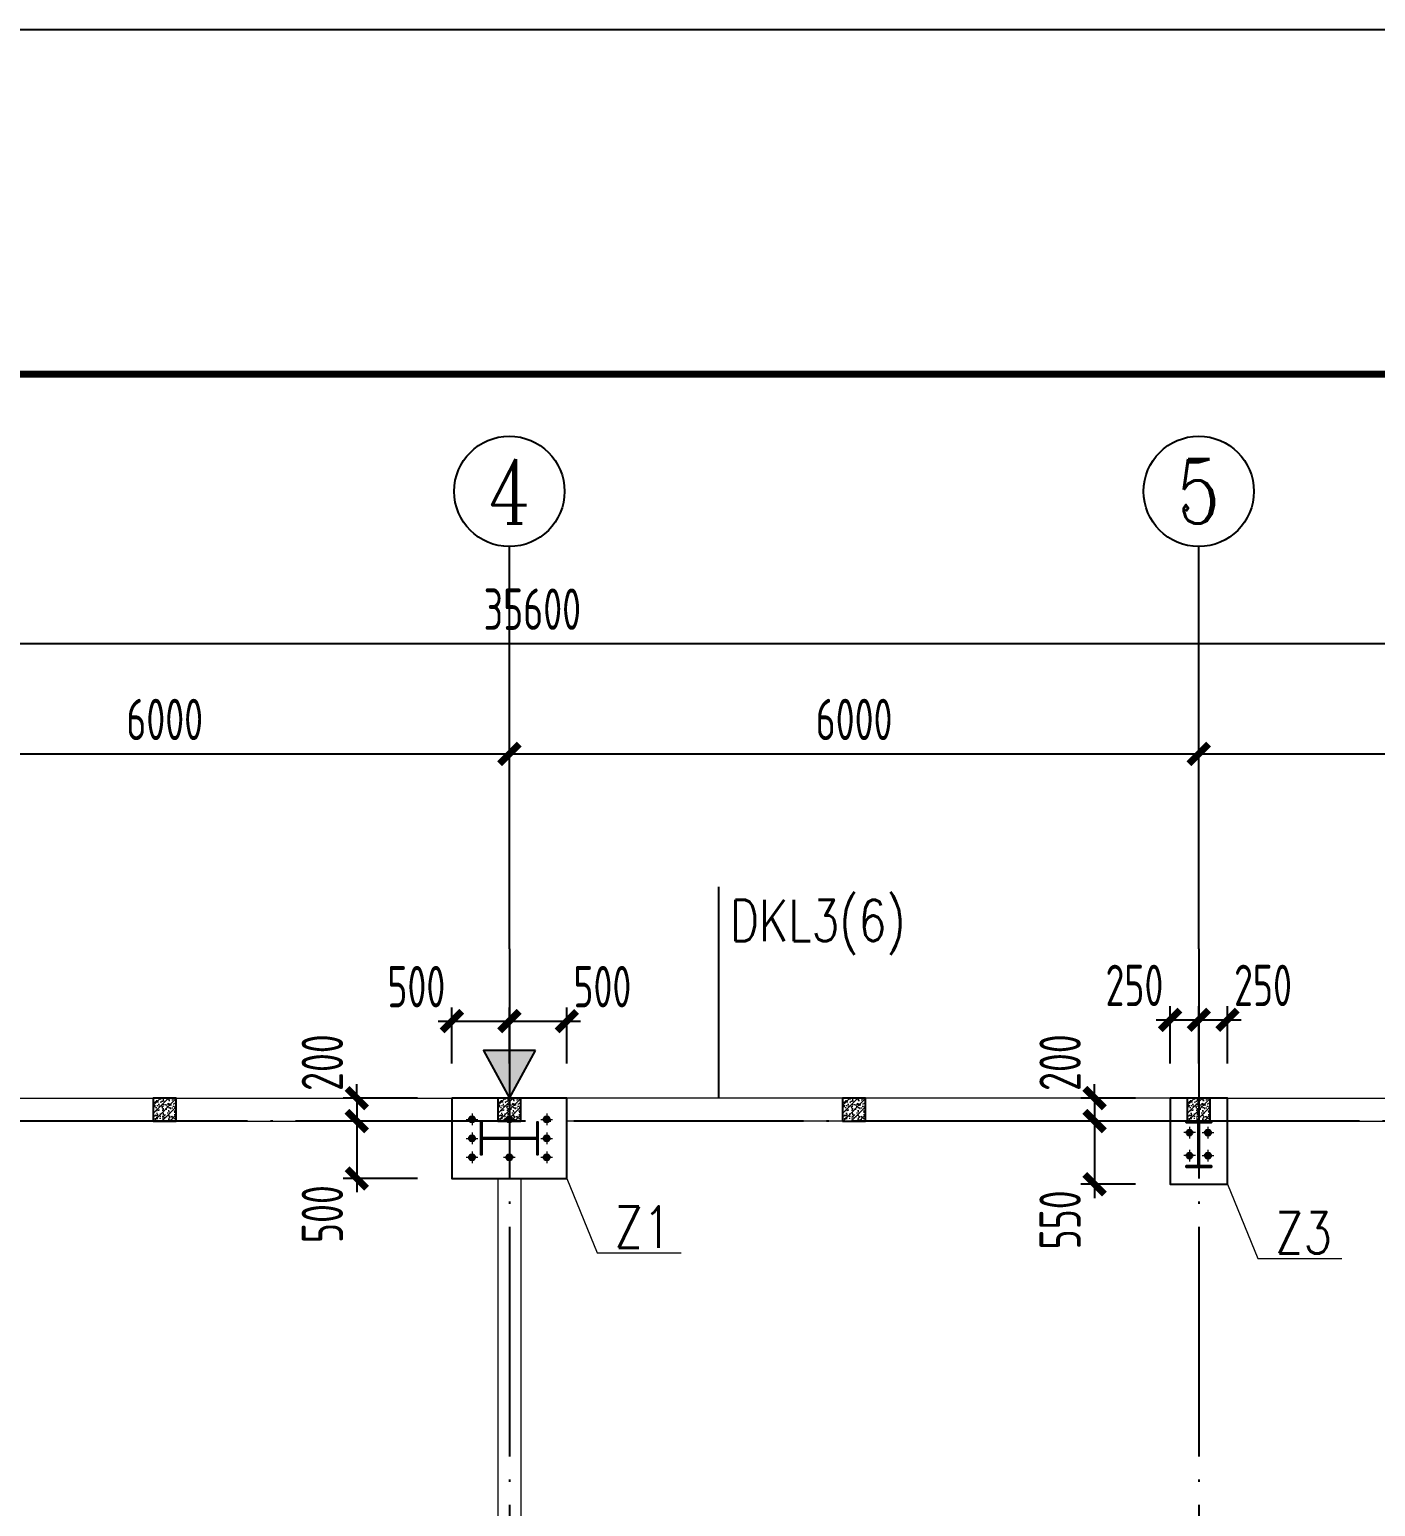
# Model space of a CAD drawing. Extents: x -1389621 to 57380, y -92505 to 283644.
# Drawn here: x -432118 to -420404, y 145712 to 158568 of the extents above; entities that cross this region are included whole.
import ezdxf
from ezdxf.enums import TextEntityAlignment as Align

# ---------------------------------------------------------------- set-up
doc = ezdxf.new("R2010")
doc.units = 0
doc.header["$LTSCALE"] = 100
doc.header["$MEASUREMENT"] = 0
doc.linetypes.add('CENTERX2', pattern=[101.6, 63.5, -12.7, 12.7, -12.7])
doc.linetypes.add('DOTE', pattern=[2.42, 2, -0.2, 0.02, -0.2])
doc.layers.get('0').update_dxf_attribs({"linetype": 'CONTINUOUS'})
doc.layers.get('Defpoints').update_dxf_attribs({"linetype": 'CONTINUOUS'})
for name, color, linetype in [('11000', 4, 'CONTINUOUS'), ('52', 2, 'CONTINUOUS'), ('708', 2, 'CONTINUOUS'), ('AXIS', 3, 'CONTINUOUS'), ('AXIS_TEXT', 7, 'CONTINUOUS'), ('BORDER', 7, 'CONTINUOUS'), ('DIM', 3, 'CONTINUOUS'), ('DOTE', 1, 'DOTE'), ('HIDE_BEAMDIMMASS', 2, 'CONTINUOUS'), ('PUB_DIM', 3, 'CONTINUOUS'), ('基础', 41, 'CONTINUOUS'), ('柱子', 3, 'CONTINUOUS'), ('短柱', 2, 'CONTINUOUS')]:
    doc.layers.add(name, color=color, linetype=linetype)
for name, color, linetype, lineweight in [('HATCH', 254, 'CONTINUOUS', 0), ('PUB_TEXT', 7, 'CONTINUOUS', 15), ('轴线', 1, 'CENTERX2', 13)]:
    doc.layers.add(name, color=color, linetype=linetype, lineweight=lineweight)
doc.styles.add('_TCH_AXIS', font='COMPLEX', dxfattribs={"bigfont": 'GBCBIG'})
doc.styles.add('COMPLEX', font='COMPLEX')
doc.styles.add('hztxt', font='txt', dxfattribs={"width": 0.7, "height": 10, "bigfont": 'hztxt.shx'})
doc.styles.get("Standard").update_dxf_attribs({"font": 'txt', "height": 3, "bigfont": 'hztxt'})
doc.styles.add('TSSD_Dimension', font='tssdeng.shx', dxfattribs={"width": 0.7, "bigfont": 'hztxt.shx'})
doc.dimstyles.new('TSSD_100_100', dxfattribs={"dimtxt": 300, "dimasz": 100, "dimexe": 100, "dimexo": 250, "dimgap": 100, "dimtad": 1, "dimdec": 0, "dimzin": 0, "dimdsep": 46, "dimtxsty": 'TSSD_Dimension', "dimblk": 'ARCHTICK', "dimblk1": 'ARCHTICK', "dimblk2": 'ARCHTICK', "dimcen": 0, "dimdle": 100, "dimclrt": 7, "dimadec": 0, "dimazin": 0, "dimtfac": 1, "dimtdec": 0, "dimtix": 1, "dimtmove": 2, "dimatfit": 3, "dimfxl": 0, "dimtolj": 1, "dimtzin": 0, "dimarcsym": 0})

# ---------------------------------------------------------------- blocks, each defined once
blk = doc.blocks.new('_ArchTick')
at = {"color": 0, "linetype": 'ByBlock'}
blk.add_lwpolyline([(-0.71, -0.71, 0.5, 0.5, 0), (0.71, 0.71, 0.5, 0.5, 0)], format="xyseb", dxfattribs=at)
blk = doc.blocks.new('*D1865')
at = {"layer": 'Defpoints', "color": 0, "ltscale": 100}
for p in [(-427942, 152263), (-433942, 150567), (-427942, 150567)]:
    blk.add_point(p, dxfattribs=at)
at = {"layer": 'DIM', "color": 0, "lineweight": -2, "ltscale": 100}
for p, q in [((-433942, 150867), (-433942, 152383)), ((-427942, 150867), (-427942, 152383)), ((-434062, 152263), (-427822, 152263))]:
    blk.add_line(p, q, dxfattribs=at)
at = {"layer": 'DIM', "color": 0, "lineweight": -2, "ltscale": 100, "xscale": 120, "yscale": 120, "zscale": 120, "rotation": 180}
blk.add_blockref('_ArchTick', (-433942, 152263), dxfattribs=at)
at = {"layer": 'DIM', "color": 0, "lineweight": -2, "ltscale": 100, "xscale": 120, "yscale": 120, "zscale": 120}
blk.add_blockref('_ArchTick', (-427942, 152263), dxfattribs=at)
at = {"layer": 'DIM', "color": 7, "ltscale": 100, "insert": (-430942, 152563), "char_height": 360, "attachment_point": 5, "style": 'TSSD_Dimension'}
blk.add_mtext('\\A1;6000', dxfattribs=at)
blk = doc.blocks.new('*D1866')
at = {"layer": 'Defpoints', "color": 0, "ltscale": 100}
for p in [(-421942, 152263), (-427942, 150567), (-421942, 150567)]:
    blk.add_point(p, dxfattribs=at)
at = {"layer": 'DIM', "color": 0, "lineweight": -2, "ltscale": 100}
for p, q in [((-427942, 150867), (-427942, 152383)), ((-421942, 150867), (-421942, 152383)), ((-428062, 152263), (-421822, 152263))]:
    blk.add_line(p, q, dxfattribs=at)
at = {"layer": 'DIM', "color": 0, "lineweight": -2, "ltscale": 100, "xscale": 120, "yscale": 120, "zscale": 120, "rotation": 180}
blk.add_blockref('_ArchTick', (-427942, 152263), dxfattribs=at)
at = {"layer": 'DIM', "color": 0, "lineweight": -2, "ltscale": 100, "xscale": 120, "yscale": 120, "zscale": 120}
blk.add_blockref('_ArchTick', (-421942, 152263), dxfattribs=at)
at = {"layer": 'DIM', "color": 7, "ltscale": 100, "insert": (-424942, 152563), "char_height": 360, "attachment_point": 5, "style": 'TSSD_Dimension'}
blk.add_mtext('\\A1;6000', dxfattribs=at)
blk = doc.blocks.new('*D1867')
at = {"layer": 'Defpoints', "color": 0, "ltscale": 100}
for p in [(-415942, 152263), (-421942, 150567), (-415942, 150567)]:
    blk.add_point(p, dxfattribs=at)
at = {"layer": 'DIM', "color": 0, "lineweight": -2, "ltscale": 100}
for p, q in [((-421942, 150867), (-421942, 152383)), ((-415942, 150867), (-415942, 152383)), ((-422062, 152263), (-415822, 152263))]:
    blk.add_line(p, q, dxfattribs=at)
at = {"layer": 'DIM', "color": 0, "lineweight": -2, "ltscale": 100, "xscale": 120, "yscale": 120, "zscale": 120, "rotation": 180}
blk.add_blockref('_ArchTick', (-421942, 152263), dxfattribs=at)
at = {"layer": 'DIM', "color": 0, "lineweight": -2, "ltscale": 100, "xscale": 120, "yscale": 120, "zscale": 120}
blk.add_blockref('_ArchTick', (-415942, 152263), dxfattribs=at)
at = {"layer": 'DIM', "color": 7, "ltscale": 100, "insert": (-418942, 152563), "char_height": 360, "attachment_point": 5, "style": 'TSSD_Dimension'}
blk.add_mtext('\\A1;6000', dxfattribs=at)
blk = doc.blocks.new('*D1869')
at = {"layer": 'Defpoints', "color": 0, "ltscale": 100}
for p in [(-409942, 153223), (-445542, 150328), (-409942, 150327)]:
    blk.add_point(p, dxfattribs=at)
at = {"layer": 'DIM', "color": 0, "lineweight": -2, "ltscale": 100}
for p, q in [((-445542, 150628), (-445542, 153344)), ((-409942, 150627), (-409942, 153343)), ((-445662, 153224), (-409822, 153223))]:
    blk.add_line(p, q, dxfattribs=at)
at = {"layer": 'DIM', "color": 0, "lineweight": -2, "ltscale": 100, "xscale": 120, "yscale": 120, "zscale": 120}
for p, rotation in [((-445542, 153224), 179.9982562555856), ((-409942, 153223), 359.9982562555856)]:
    blk.add_blockref('_ArchTick', p, dxfattribs=dict(at, rotation=rotation))
at = {"layer": 'DIM', "color": 7, "ltscale": 100, "insert": (-427742, 153523), "char_height": 360, "attachment_point": 5, "rotation": 359.9983, "style": 'TSSD_Dimension'}
blk.add_mtext('\\A1;35600', dxfattribs=at)
blk = doc.blocks.new('A$C79C65598')
at = {"layer": 'HATCH'}
h = blk.add_hatch(dxfattribs=at)
h.set_pattern_fill('ARMORED', color=256, scale=10, style=0)
h.set_pattern_definition([(50, (641896.94, 105126.27), (71.726018, -6.2752135), [7.5, -82.5]), (355, (641896.94, 105126.27), (-13.875133, 75.219213), [6, -66]), (100.4514, (641902.915, 105125.75), (57.850938, 68.943954), [6.374019, -70.114211]), (46.1842, (641896.94, 105146.27), (106.724105, -16.551901), [11.25, -123.75]), (96.6356, (641905.83, 105144.89), (93.46627, 97.411787), [9.561029, -105.1713]), (351.1842, (641896.94, 105146.27), (93.466195, 97.41186), [9, -99]), (21, (641906.94, 105141.27), (59.690705, -40.261889), [7.5, -82.5]), (326, (641906.94, 105141.27), (24.331533, 72.5150045), [6, -66]), (71.4514, (641911.91, 105137.92), (84.022263, 32.25305), [6.374019, -70.114211]), (37.5, (641896.938, 105126.272), (1.2159855, 33.2893854), [0, -65.2, 0, -67, 0, -66.25]), (7.5, (641896.938, 105126.272), (26.3069537, 39.4411712), [0, -38.2, 0, -63.7, 0, -25.25]), (327.5, (641874.638, 105126.272), (53.3822436, -2.2554872), [0, -25, 0, -78, 0, -103.5]), (317.5, (641864.64, 105126.27), (58.318617, 10.0104982), [0, -32.5, 0, -51.8, 0, -73.5]), (45, (641896.94, 105126.27), (-35.355339, 35.355339), [])])
h.paths.add_polyline_path([(14700, 72200), (14900, 72200), (14900, 72400), (14700, 72400)])
h = blk.add_hatch(dxfattribs=at)
h.set_pattern_fill('ARMORED', color=256, scale=10, style=0)
h.set_pattern_definition([(50, (644896.94, 105126.27), (71.726018, -6.2752135), [7.5, -82.5]), (355, (644896.94, 105126.27), (-13.875133, 75.219213), [6, -66]), (100.4514, (644902.915, 105125.75), (57.850938, 68.943954), [6.374019, -70.114211]), (46.1842, (644896.94, 105146.27), (106.724105, -16.551901), [11.25, -123.75]), (96.6356, (644905.83, 105144.89), (93.46627, 97.411787), [9.561029, -105.1713]), (351.1842, (644896.94, 105146.27), (93.466195, 97.41186), [9, -99]), (21, (644906.94, 105141.27), (59.690705, -40.261889), [7.5, -82.5]), (326, (644906.94, 105141.27), (24.331533, 72.5150045), [6, -66]), (71.4514, (644911.91, 105137.92), (84.022263, 32.25305), [6.374019, -70.114211]), (37.5, (644896.938, 105126.272), (1.2159855, 33.2893854), [0, -65.2, 0, -67, 0, -66.25]), (7.5, (644896.938, 105126.272), (26.3069537, 39.4411712), [0, -38.2, 0, -63.7, 0, -25.25]), (327.5, (644874.638, 105126.272), (53.3822436, -2.2554872), [0, -25, 0, -78, 0, -103.5]), (317.5, (644864.64, 105126.27), (58.318617, 10.0104982), [0, -32.5, 0, -51.8, 0, -73.5]), (45, (644896.94, 105126.27), (-35.355339, 35.355339), [])])
h.paths.add_polyline_path([(17700, 72200), (17900, 72200), (17900, 72400), (17700, 72400)])
h = blk.add_hatch(dxfattribs=at)
h.set_pattern_fill('ARMORED', color=256, scale=10, style=0)
h.set_pattern_definition([(50, (647896.94, 105126.27), (71.726018, -6.2752135), [7.5, -82.5]), (355, (647896.94, 105126.27), (-13.875133, 75.219213), [6, -66]), (100.4514, (647902.915, 105125.75), (57.850938, 68.943954), [6.374019, -70.114211]), (46.1842, (647896.94, 105146.27), (106.724105, -16.551901), [11.25, -123.75]), (96.6356, (647905.83, 105144.89), (93.46627, 97.411787), [9.561029, -105.1713]), (351.1842, (647896.94, 105146.27), (93.466195, 97.41186), [9, -99]), (21, (647906.94, 105141.27), (59.690705, -40.261889), [7.5, -82.5]), (326, (647906.94, 105141.27), (24.331533, 72.5150045), [6, -66]), (71.4514, (647911.91, 105137.92), (84.022263, 32.25305), [6.374019, -70.114211]), (37.5, (647896.938, 105126.272), (1.2159855, 33.2893854), [0, -65.2, 0, -67, 0, -66.25]), (7.5, (647896.938, 105126.272), (26.3069537, 39.4411712), [0, -38.2, 0, -63.7, 0, -25.25]), (327.5, (647874.638, 105126.272), (53.3822436, -2.2554872), [0, -25, 0, -78, 0, -103.5]), (317.5, (647864.64, 105126.27), (58.318617, 10.0104982), [0, -32.5, 0, -51.8, 0, -73.5]), (45, (647896.94, 105126.27), (-35.355339, 35.355339), [])])
h.paths.add_polyline_path([(20700, 72200), (20900, 72200), (20900, 72400), (20700, 72400)])
h = blk.add_hatch(dxfattribs=at)
h.set_pattern_fill('ARMORED', color=256, scale=10, style=0)
h.set_pattern_definition([(50, (650896.94, 105126.27), (71.726018, -6.2752135), [7.5, -82.5]), (355, (650896.94, 105126.27), (-13.875133, 75.219213), [6, -66]), (100.4514, (650902.915, 105125.75), (57.850938, 68.943954), [6.374019, -70.114211]), (46.1842, (650896.94, 105146.27), (106.724105, -16.551901), [11.25, -123.75]), (96.6356, (650905.83, 105144.89), (93.46627, 97.411787), [9.561029, -105.1713]), (351.1842, (650896.94, 105146.27), (93.466195, 97.41186), [9, -99]), (21, (650906.94, 105141.27), (59.690705, -40.261889), [7.5, -82.5]), (326, (650906.94, 105141.27), (24.331533, 72.5150045), [6, -66]), (71.4514, (650911.91, 105137.92), (84.022263, 32.25305), [6.374019, -70.114211]), (37.5, (650896.938, 105126.272), (1.2159855, 33.2893854), [0, -65.2, 0, -67, 0, -66.25]), (7.5, (650896.938, 105126.272), (26.3069537, 39.4411712), [0, -38.2, 0, -63.7, 0, -25.25]), (327.5, (650874.638, 105126.272), (53.3822436, -2.2554872), [0, -25, 0, -78, 0, -103.5]), (317.5, (650864.64, 105126.27), (58.318617, 10.0104982), [0, -32.5, 0, -51.8, 0, -73.5]), (45, (650896.94, 105126.27), (-35.355339, 35.355339), [])])
h.paths.add_polyline_path([(23700, 72200), (23900, 72200), (23900, 72400), (23700, 72400)])
at = {"layer": '708'}
for points in [[(14700, 72200), (14900, 72200), (14900, 72400), (14700, 72400)], [(17700, 72200), (17900, 72200), (17900, 72400), (17700, 72400)], [(20700, 72200), (20900, 72200), (20900, 72400), (20700, 72400)], [(23700, 72200), (23900, 72200), (23900, 72400), (23700, 72400)]]:
    blk.add_lwpolyline(points, close=True, dxfattribs=at)
blk = doc.blocks.new('*D1883')
at = {"layer": 'Defpoints', "color": 0, "ltscale": 100}
for p in [(-422192, 149267), (-422849, 149067), (-422192, 149067)]:
    blk.add_point(p, dxfattribs=at)
at = {"layer": 'DIM', "color": 0, "lineweight": -2, "ltscale": 100}
for p, q in [((-422849, 149267), (-422849, 149387)), ((-422492, 149267), (-422969, 149267)), ((-422849, 149267), (-422849, 149067)), ((-422492, 149067), (-422969, 149067)), ((-422849, 149067), (-422849, 148947))]:
    blk.add_line(p, q, dxfattribs=at)
at = {"layer": 'DIM', "color": 0, "lineweight": -2, "ltscale": 100, "xscale": 120, "yscale": 120, "zscale": 120}
for p, rotation in [((-422849, 149267), 270), ((-422849, 149067), 90)]:
    blk.add_blockref('_ArchTick', p, dxfattribs=dict(at, rotation=rotation))
at = {"layer": 'DIM', "color": 7, "ltscale": 100, "insert": (-423149, 149576), "char_height": 360, "attachment_point": 5, "rotation": 90, "style": 'TSSD_Dimension'}
blk.add_mtext('\\A1;200', dxfattribs=at)
blk = doc.blocks.new('*D1884')
at = {"layer": 'Defpoints', "color": 0, "ltscale": 100}
for p in [(-421692, 149948), (-421942, 149267), (-421692, 149267)]:
    blk.add_point(p, dxfattribs=at)
at = {"layer": 'DIM', "color": 0, "lineweight": -2, "ltscale": 100}
for p, q in [((-421942, 149567), (-421942, 150068)), ((-421692, 149567), (-421692, 150068)), ((-422062, 149948), (-421572, 149948))]:
    blk.add_line(p, q, dxfattribs=at)
at = {"layer": 'DIM', "color": 0, "lineweight": -2, "ltscale": 100, "xscale": 120, "yscale": 120, "zscale": 120, "rotation": 180}
blk.add_blockref('_ArchTick', (-421942, 149948), dxfattribs=at)
at = {"layer": 'DIM', "color": 0, "lineweight": -2, "ltscale": 100, "xscale": 120, "yscale": 120, "zscale": 120}
blk.add_blockref('_ArchTick', (-421692, 149948), dxfattribs=at)
at = {"layer": 'DIM', "color": 7, "ltscale": 100, "insert": (-421383, 150248), "char_height": 360, "attachment_point": 5, "style": 'TSSD_Dimension'}
blk.add_mtext('\\A1;250', dxfattribs=at)
blk = doc.blocks.new('*D1885')
at = {"layer": 'Defpoints', "color": 0, "ltscale": 100}
for p in [(-421942, 149948), (-422192, 149267), (-421942, 149267)]:
    blk.add_point(p, dxfattribs=at)
at = {"layer": 'DIM', "color": 0, "lineweight": -2, "ltscale": 100}
for p, q in [((-422192, 149567), (-422192, 150068)), ((-421942, 149567), (-421942, 150068)), ((-422312, 149948), (-421822, 149948))]:
    blk.add_line(p, q, dxfattribs=at)
at = {"layer": 'DIM', "color": 0, "lineweight": -2, "ltscale": 100, "xscale": 120, "yscale": 120, "zscale": 120, "rotation": 180}
blk.add_blockref('_ArchTick', (-422192, 149948), dxfattribs=at)
at = {"layer": 'DIM', "color": 0, "lineweight": -2, "ltscale": 100, "xscale": 120, "yscale": 120, "zscale": 120}
blk.add_blockref('_ArchTick', (-421942, 149948), dxfattribs=at)
at = {"layer": 'DIM', "color": 7, "ltscale": 100, "insert": (-422502, 150248), "char_height": 360, "attachment_point": 5, "style": 'TSSD_Dimension'}
blk.add_mtext('\\A1;250', dxfattribs=at)
blk = doc.blocks.new('*D1882')
at = {"layer": 'Defpoints', "color": 0, "ltscale": 100}
for p in [(-422192, 149067), (-422849, 148517), (-422192, 148517)]:
    blk.add_point(p, dxfattribs=at)
at = {"layer": 'DIM', "color": 0, "lineweight": -2, "ltscale": 100}
for p, q in [((-422849, 149187), (-422849, 148397)), ((-422492, 149067), (-422969, 149067)), ((-422492, 148517), (-422969, 148517))]:
    blk.add_line(p, q, dxfattribs=at)
at = {"layer": 'DIM', "color": 0, "lineweight": -2, "ltscale": 100, "xscale": 120, "yscale": 120, "zscale": 120}
for p, rotation in [((-422849, 149067), 90), ((-422849, 148517), 270)]:
    blk.add_blockref('_ArchTick', p, dxfattribs=dict(at, rotation=rotation))
at = {"layer": 'DIM', "color": 7, "ltscale": 100, "insert": (-423149, 148207), "char_height": 360, "attachment_point": 5, "rotation": 90, "style": 'TSSD_Dimension'}
blk.add_mtext('\\A1;550', dxfattribs=at)
blk = doc.blocks.new('*D1958')
at = {"layer": 'Defpoints', "color": 0, "ltscale": 100}
for p in [(-428442, 149267), (-429270, 149067), (-428442, 149067)]:
    blk.add_point(p, dxfattribs=at)
at = {"layer": 'DIM', "color": 0, "lineweight": -2, "ltscale": 100}
for p, q in [((-429270, 149267), (-429270, 149387)), ((-428742, 149267), (-429390, 149267)), ((-429270, 149267), (-429270, 149067)), ((-428742, 149067), (-429390, 149067)), ((-429270, 149067), (-429270, 148947))]:
    blk.add_line(p, q, dxfattribs=at)
at = {"layer": 'DIM', "color": 0, "lineweight": -2, "ltscale": 100, "xscale": 120, "yscale": 120, "zscale": 120}
for p, rotation in [((-429270, 149267), 270), ((-429270, 149067), 90)]:
    blk.add_blockref('_ArchTick', p, dxfattribs=dict(at, rotation=rotation))
at = {"layer": 'DIM', "color": 7, "ltscale": 100, "insert": (-429570, 149576), "char_height": 360, "attachment_point": 5, "rotation": 90, "style": 'TSSD_Dimension'}
blk.add_mtext('\\A1;200', dxfattribs=at)
blk = doc.blocks.new('*D1959')
at = {"layer": 'Defpoints', "color": 0, "ltscale": 100}
for p in [(-427442, 149937), (-427942, 149267), (-427442, 149267)]:
    blk.add_point(p, dxfattribs=at)
at = {"layer": 'DIM', "color": 0, "lineweight": -2, "ltscale": 100}
for p, q in [((-427942, 149567), (-427942, 150057)), ((-427442, 149567), (-427442, 150057)), ((-428062, 149937), (-427322, 149937))]:
    blk.add_line(p, q, dxfattribs=at)
at = {"layer": 'DIM', "color": 0, "lineweight": -2, "ltscale": 100, "xscale": 120, "yscale": 120, "zscale": 120, "rotation": 180}
blk.add_blockref('_ArchTick', (-427942, 149937), dxfattribs=at)
at = {"layer": 'DIM', "color": 0, "lineweight": -2, "ltscale": 100, "xscale": 120, "yscale": 120, "zscale": 120}
blk.add_blockref('_ArchTick', (-427442, 149937), dxfattribs=at)
at = {"layer": 'DIM', "color": 7, "ltscale": 100, "insert": (-427133, 150237), "char_height": 360, "attachment_point": 5, "style": 'TSSD_Dimension'}
blk.add_mtext('\\A1;500', dxfattribs=at)
blk = doc.blocks.new('*D1960')
at = {"layer": 'Defpoints', "color": 0, "ltscale": 100}
for p in [(-428442, 149067), (-429270, 148567), (-428442, 148567)]:
    blk.add_point(p, dxfattribs=at)
at = {"layer": 'DIM', "color": 0, "lineweight": -2, "ltscale": 100}
for p, q in [((-429270, 149187), (-429270, 148447)), ((-428742, 149067), (-429390, 149067)), ((-428742, 148567), (-429390, 148567))]:
    blk.add_line(p, q, dxfattribs=at)
at = {"layer": 'DIM', "color": 0, "lineweight": -2, "ltscale": 100, "xscale": 120, "yscale": 120, "zscale": 120}
for p, rotation in [((-429270, 149067), 90), ((-429270, 148567), 270)]:
    blk.add_blockref('_ArchTick', p, dxfattribs=dict(at, rotation=rotation))
at = {"layer": 'DIM', "color": 7, "ltscale": 100, "insert": (-429570, 148257), "char_height": 360, "attachment_point": 5, "rotation": 90, "style": 'TSSD_Dimension'}
blk.add_mtext('\\A1;500', dxfattribs=at)
blk = doc.blocks.new('*D1961')
at = {"layer": 'Defpoints', "color": 0, "ltscale": 100}
for p in [(-427942, 149937), (-428442, 149267), (-427942, 149267)]:
    blk.add_point(p, dxfattribs=at)
at = {"layer": 'DIM', "color": 0, "lineweight": -2, "ltscale": 100}
for p, q in [((-428442, 149567), (-428442, 150057)), ((-427942, 149567), (-427942, 150057)), ((-428562, 149937), (-427822, 149937))]:
    blk.add_line(p, q, dxfattribs=at)
at = {"layer": 'DIM', "color": 0, "lineweight": -2, "ltscale": 100, "xscale": 120, "yscale": 120, "zscale": 120, "rotation": 180}
blk.add_blockref('_ArchTick', (-428442, 149937), dxfattribs=at)
at = {"layer": 'DIM', "color": 0, "lineweight": -2, "ltscale": 100, "xscale": 120, "yscale": 120, "zscale": 120}
blk.add_blockref('_ArchTick', (-427942, 149937), dxfattribs=at)
at = {"layer": 'DIM', "color": 7, "ltscale": 100, "insert": (-428752, 150237), "char_height": 360, "attachment_point": 5, "style": 'TSSD_Dimension'}
blk.add_mtext('\\A1;500', dxfattribs=at)
blk = doc.blocks.new('_AXISO')
blk.add_circle((0, 0), 0.5)
at = {"layer": 'AXIS_TEXT', "style": 'COMPLEX', "width": 1.041667}
blk.add_attdef('A', text='', height=0.56, dxfattribs=at).set_placement((-0.25, -0.28), (0.25, -0.28), align=Align.FIT)

msp = doc.modelspace()

# ---------------------------------------------------------------- hatches: boundary and pattern name
h = msp.add_hatch(color=256)
edge = h.paths.add_edge_path()
edge.add_arc((-428267.342, 149081.574), 26, 0, 360)
h = msp.add_hatch(color=256)
edge = h.paths.add_edge_path()
edge.add_arc((-427942.342, 149081.574), 26, 0, 360)
h = msp.add_hatch(color=256)
edge = h.paths.add_edge_path()
edge.add_arc((-427617.342, 149081.574), 26, 0, 360)
h = msp.add_hatch(color=256)
edge = h.paths.add_edge_path()
edge.add_arc((-428267.342, 148916.574), 26, 0, 360)
h = msp.add_hatch(color=256)
edge = h.paths.add_edge_path()
edge.add_arc((-427617.342, 148916.574), 26, 0, 360)
h = msp.add_hatch(color=256)
edge = h.paths.add_edge_path()
edge.add_arc((-422022.342, 148966.574), 26, 0, 360)
h = msp.add_hatch(color=256)
edge = h.paths.add_edge_path()
edge.add_arc((-421862.342, 148966.574), 26, 0, 360)
h = msp.add_hatch(color=256)
edge = h.paths.add_edge_path()
edge.add_arc((-428267.342, 148751.574), 26, 0, 360)
h = msp.add_hatch(color=256)
edge = h.paths.add_edge_path()
edge.add_arc((-427942.342, 148751.574), 26, 0, 360)
h = msp.add_hatch(color=256)
edge = h.paths.add_edge_path()
edge.add_arc((-427617.342, 148751.574), 26, 0, 360)
h = msp.add_hatch(color=256)
edge = h.paths.add_edge_path()
edge.add_arc((-422022.342, 148766.574), 26, 0, 360)
h = msp.add_hatch(color=256)
edge = h.paths.add_edge_path()
edge.add_arc((-421862.342, 148766.574), 26, 0, 360)
at = {"layer": '52', "ltscale": 100}
msp.add_hatch(color=256, dxfattribs=at).paths.add_polyline_path([(-427716.229, 149682.4), (-428168.454, 149682.4), (-427942.342, 149266.574)])

# ---------------------------------------------------------------- linework, layer by layer
at = {"layer": '11000'}
for centre in [(-428267.342, 149081.574), (-427942.342, 149081.574), (-427617.342, 149081.574), (-428267.342, 148916.574), (-427617.342, 148916.574), (-422022.342, 148966.574), (-421862.342, 148966.574), (-428267.342, 148751.574), (-427942.342, 148751.574), (-427617.342, 148751.574), (-422022.342, 148766.574), (-421862.342, 148766.574)]:
    msp.add_circle(centre, 26, dxfattribs=at)
at = {"layer": '52', "ltscale": 100}
msp.add_lwpolyline([(-427716.229, 149682.4), (-428168.454, 149682.4), (-427942.342, 149266.574)], close=True, dxfattribs=at)
at = {"layer": 'AXIS'}
for p, q in [((-427942.342, 150566.574), (-427942.342, 154068.464)), ((-421942.342, 150566.574), (-421942.342, 154068.464))]:
    msp.add_line(p, q, dxfattribs=at)
at = {"layer": 'BORDER'}
msp.add_lwpolyline([(-455546.777, 57648.326), (-455546.777, 158568.326), (-384266.777, 158568.326), (-384266.777, 57648.326)], close=True, dxfattribs=at)
at = {"layer": 'BORDER', "const_width": 60}
msp.add_lwpolyline([(-454346.777, 58848.326), (-454346.777, 155568.326), (-385466.777, 155568.326), (-385466.777, 58848.326)], close=True, dxfattribs=at)
at = {"layer": 'DOTE', "linetype": 'DOTE', "ltscale": 10}
for p, q in [((-427942.342, 150566.574), (-427942.342, 75566.574)), ((-421942.342, 150566.574), (-421942.342, 75566.574)), ((-408442.342, 149066.574), (-449864.339, 149066.574))]:
    msp.add_line(p, q, dxfattribs=at)
at = {"layer": 'HATCH', "ltscale": 100}
for p, q in [((-433692.342, 149266.574), (-428442.342, 149266.574)), ((-422192.342, 149266.574), (-427442.342, 149266.574)), ((-421692.342, 149266.574), (-416192.342, 149266.574)), ((-433692.342, 149066.574), (-428442.342, 149066.574)), ((-422192.342, 149066.574), (-427442.342, 149066.574)), ((-421692.342, 149066.574), (-416192.342, 149066.574)), ((-428042.342, 148566.574), (-428042.342, 143391.574)), ((-427842.342, 148566.574), (-427842.342, 143391.574))]:
    msp.add_line(p, q, dxfattribs=at)
at = {"layer": 'HIDE_BEAMDIMMASS'}
msp.add_line((-426118.833, 149266.574), (-426118.833, 151106.387), dxfattribs=at)
at = {"layer": 'PUB_TEXT'}
for p, q in [((-427442.342, 148566.574), (-427178.223, 147921.373)), ((-421692.342, 148516.574), (-421428.223, 147871.373)), ((-427178.223, 147921.373), (-426447.867, 147921.373)), ((-421428.223, 147871.373), (-420697.867, 147871.373))]:
    msp.add_line(p, q, dxfattribs=at)
at = {"layer": '柱子', "ltscale": 100}
for points in [[(-428180.342, 148920.574), (-428180.342, 149056.574), (-428192.342, 149056.574), (-428192.342, 148776.574), (-428180.342, 148776.574), (-428180.342, 148912.574), (-427704.342, 148912.574), (-427704.342, 148776.574), (-427692.342, 148776.574), (-427692.342, 149056.574), (-427704.342, 149056.574), (-427704.342, 148920.574)], [(-421938.342, 148678.574), (-421832.342, 148678.574), (-421832.342, 148666.574), (-422052.342, 148666.574), (-422052.342, 148678.574), (-421946.342, 148678.574), (-421946.342, 149054.574), (-422052.342, 149054.574), (-422052.342, 149066.574), (-421832.342, 149066.574), (-421832.342, 149054.574), (-421938.342, 149054.574)], [(-421938.342, 149054.574), (-421832.342, 149054.574), (-421832.342, 149066.574), (-422052.342, 149066.574), (-422052.342, 149054.574), (-421946.342, 149054.574), (-421946.342, 148678.574), (-422052.342, 148678.574), (-422052.342, 148666.574), (-421832.342, 148666.574), (-421832.342, 148678.574), (-421938.342, 148678.574)]]:
    msp.add_lwpolyline(points, close=True, dxfattribs=at)
at = {"layer": '短柱', "ltscale": 100}
for points in [[(-428442.342, 149266.574), (-428442.342, 148566.574), (-427442.342, 148566.574), (-427442.342, 149266.574)], [(-422192.342, 149266.574), (-422192.342, 148516.574), (-421692.342, 148516.574), (-421692.342, 149266.574)]]:
    msp.add_lwpolyline(points, close=True, dxfattribs=at)
at = {"layer": '轴线'}
for p, q in [((-428267.342, 149132.574), (-428267.342, 149030.574)), ((-427942.342, 149132.574), (-427942.342, 149030.574)), ((-427617.342, 149132.574), (-427617.342, 149030.574)), ((-428318.342, 149081.574), (-428216.342, 149081.574)), ((-427993.342, 149081.574), (-427891.342, 149081.574)), ((-427668.342, 149081.574), (-427566.342, 149081.574)), ((-422022.342, 149017.574), (-422022.342, 148915.574)), ((-421862.342, 149017.574), (-421862.342, 148915.574)), ((-428318.342, 148916.574), (-428216.342, 148916.574)), ((-428267.342, 148967.574), (-428267.342, 148865.574)), ((-427668.342, 148916.574), (-427566.342, 148916.574)), ((-427617.342, 148967.574), (-427617.342, 148865.574)), ((-421971.342, 148966.574), (-422073.342, 148966.574)), ((-421913.342, 148966.574), (-421811.342, 148966.574)), ((-428318.342, 148751.574), (-428216.342, 148751.574)), ((-428267.342, 148802.574), (-428267.342, 148700.574)), ((-427993.342, 148751.574), (-427891.342, 148751.574)), ((-427942.342, 148802.574), (-427942.342, 148700.574)), ((-427668.342, 148751.574), (-427566.342, 148751.574)), ((-427617.342, 148802.574), (-427617.342, 148700.574)), ((-421971.342, 148766.574), (-422073.342, 148766.574)), ((-422022.342, 148817.574), (-422022.342, 148715.574)), ((-421913.342, 148766.574), (-421811.342, 148766.574)), ((-421862.342, 148817.574), (-421862.342, 148715.574))]:
    msp.add_line(p, q, dxfattribs=at)

# ---------------------------------------------------------------- block references
at = {"layer": 'AXIS'}
ref = msp.add_blockref('_AXISO', (-427942.342, 154548.464), dxfattribs=dict(at, xscale=960, yscale=960, zscale=960))
ref.add_attrib('A', '4', dxfattribs={"layer": 'AXIS_TEXT', "ltscale": 0.5, "height": 559.138, "style": '_TCH_AXIS', "width": 0.875}).set_placement((-428128.721, 154268.895), (-427755.962, 154268.895), align=Align.FIT)
ref = msp.add_blockref('_AXISO', (-421942.342, 154548.464), dxfattribs=dict(at, xscale=960, yscale=960, zscale=960))
ref.add_attrib('A', '5', dxfattribs={"layer": 'AXIS_TEXT', "ltscale": 0.5, "height": 559.138, "style": '_TCH_AXIS'}).set_placement((-422128.721, 154268.895), (-421755.962, 154268.895), align=Align.FIT)
at = {"layer": '基础', "ltscale": 100}
msp.add_blockref('A$C79C65598', (-445742.341, 76866.574), dxfattribs=at)

# ---------------------------------------------------------------- texts
at = {"layer": 'HIDE_BEAMDIMMASS', "width": 0.779817}
msp.add_text('DKL3(6)', height=360, dxfattribs=at).set_placement((-426021.08, 150633.565))
at = {"layer": 'PUB_DIM', "color": 7, "linetype": 'Continuous', "style": 'hztxt', "width": 0.8}
for s, p in [('Z1', (-426779.813, 148144.327)), ('Z3', (-421029.813, 148094.327))]:
    msp.add_text(s, height=360, dxfattribs=at).set_placement(p, align=Align.MIDDLE)

# ---------------------------------------------------------------- dimensions: what is measured, and where the dimension line sits
at = {"layer": 'DIM', "ltscale": 100}
for p1, p2, distance, picture, middle in [((-445542.342, 150327.657), (-409942.342, 150326.574), 2896.364, '*D1869', (-427742.244, 153523.48)), ((-433942.342, 150566.574), (-427942.342, 150566.574), 1696.364, '*D1865', (-430942.342, 152562.938)), ((-427942.342, 150566.574), (-421942.342, 150566.574), 1696.364, '*D1866', (-424942.342, 152562.938)), ((-421942.342, 150566.574), (-415942.342, 150566.574), 1696.364, '*D1867', (-418942.342, 152562.938))]:
    dim = msp.add_aligned_dim(p1=p1, p2=p2, distance=distance, dimstyle='TSSD_100_100', override={"dimscale": 1.2}, dxfattribs=at)
    dim.commit()
    dim.dimension.update_dxf_attribs({"geometry": picture, "text_midpoint": middle})
for base, p1, p2, picture, middle in [((-427942.342, 149937.13), (-428442.342, 149266.574), (-427942.342, 149266.574), '*D1961', (-428752.034, 150237.13)), ((-427442.342, 149937.13), (-427942.342, 149266.574), (-427442.342, 149266.574), '*D1959', (-427132.649, 150237.13)), ((-421942.342, 149947.867), (-422192.342, 149266.574), (-421942.342, 149266.574), '*D1885', (-422502.034, 150247.867)), ((-421692.342, 149947.867), (-421942.342, 149266.574), (-421692.342, 149266.574), '*D1884', (-421382.649, 150247.867))]:
    dim = msp.add_linear_dim(base=base, p1=p1, p2=p2, dimstyle='TSSD_100_100', override={"dimscale": 1.2}, dxfattribs=at)
    dim.commit()
    dim.dimension.update_dxf_attribs({"geometry": picture, "text_midpoint": middle, "dimtype": 160})
for base, p1, p2, picture, middle in [((-429269.727, 149066.574), (-428442.342, 149266.574), (-428442.342, 149066.574), '*D1958', (-429569.727, 149576.266)), ((-422849.014, 149066.574), (-422192.342, 149266.574), (-422192.342, 149066.574), '*D1883', (-423149.014, 149576.266)), ((-429269.727, 148566.574), (-428442.342, 149066.574), (-428442.342, 148566.574), '*D1960', (-429569.727, 148256.881)), ((-422849.014, 148516.574), (-422192.342, 149066.574), (-422192.342, 148516.574), '*D1882', (-423149.014, 148206.881))]:
    dim = msp.add_linear_dim(base=base, p1=p1, p2=p2, angle=90, dimstyle='TSSD_100_100', override={"dimscale": 1.2}, dxfattribs=at)
    dim.commit()
    dim.dimension.update_dxf_attribs({"geometry": picture, "text_midpoint": middle, "dimtype": 160})

doc.saveas('drawing.dxf')
